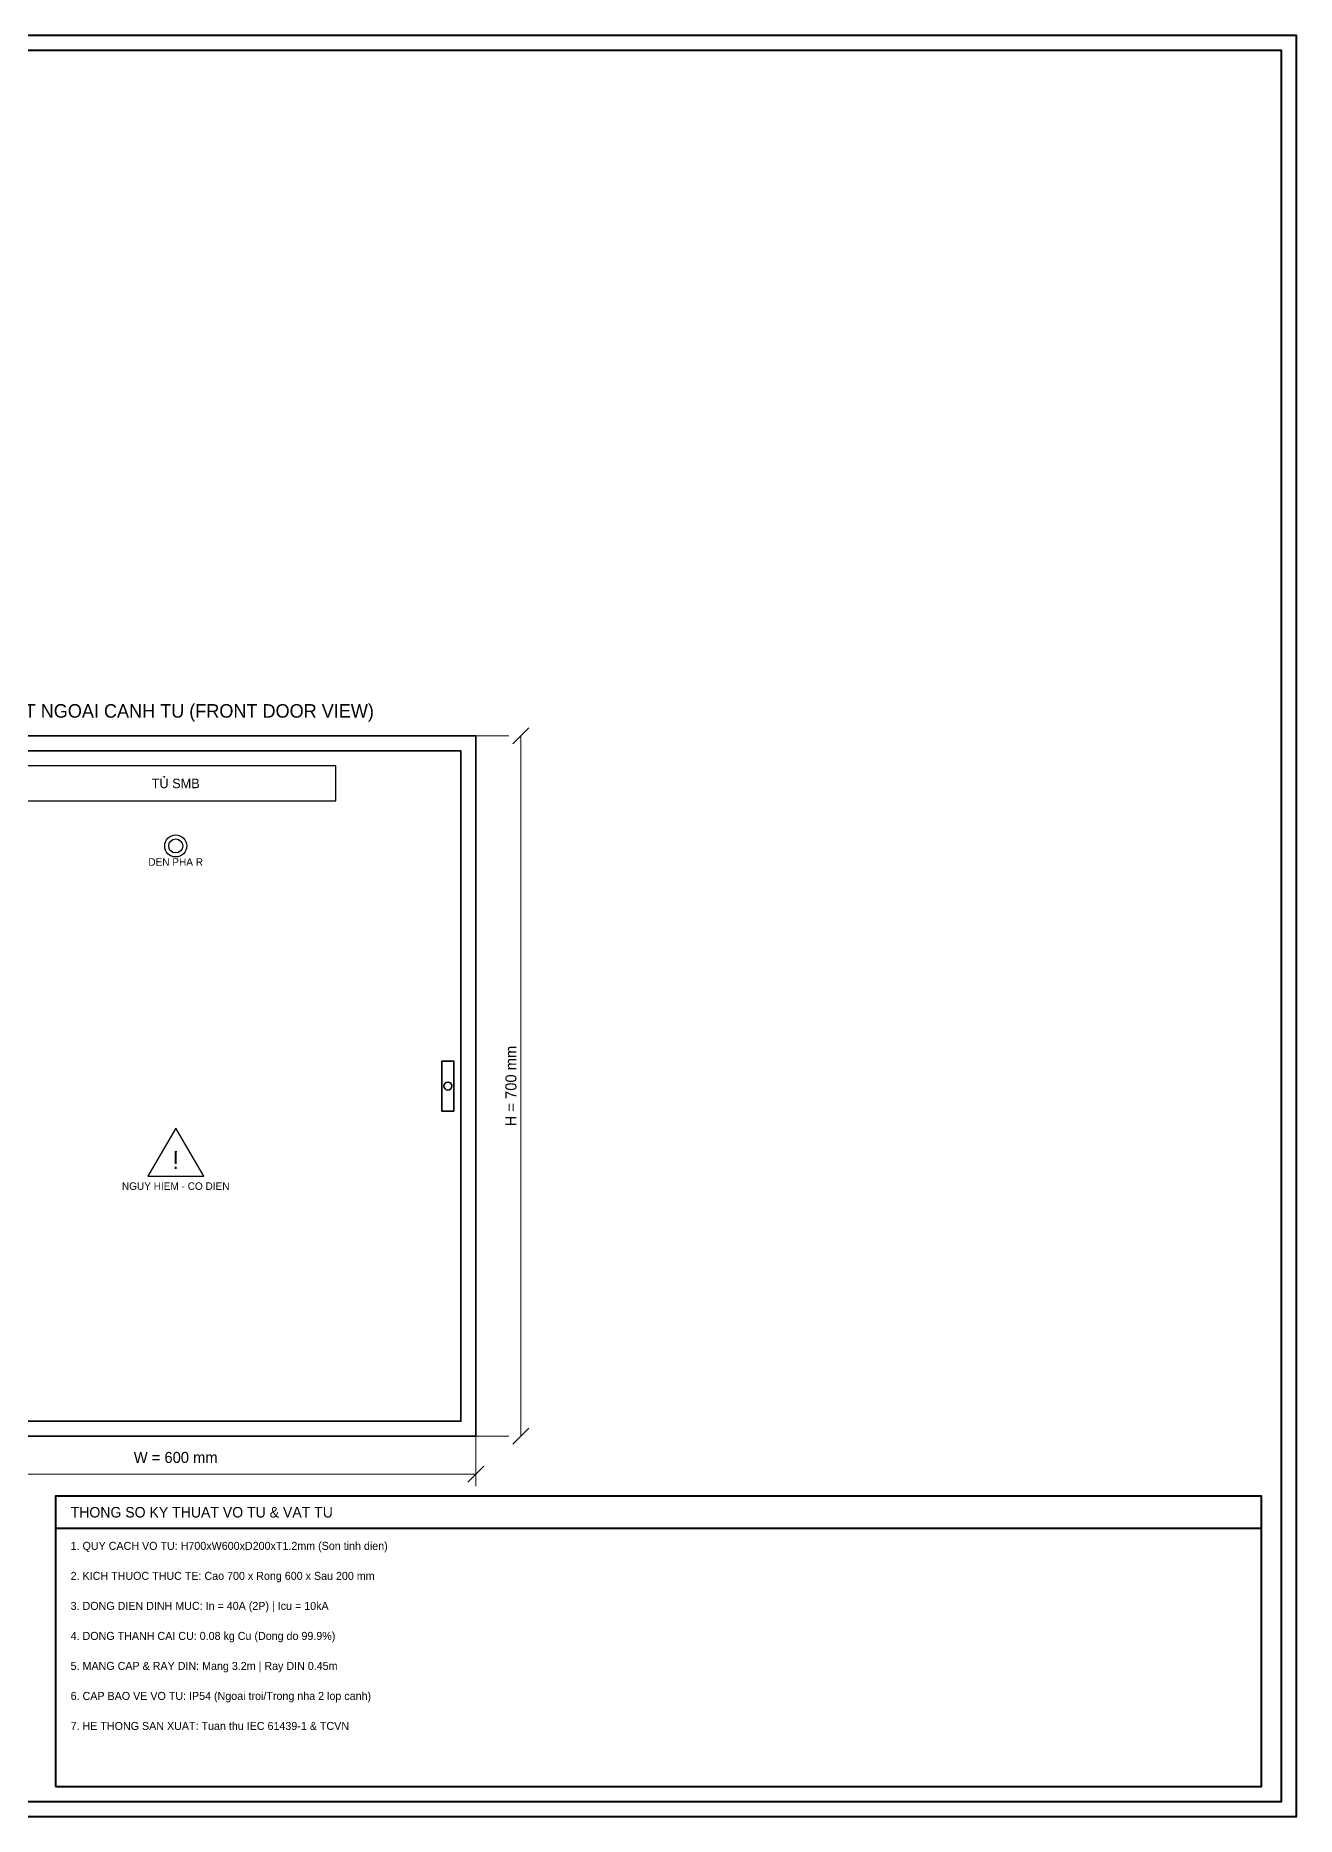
# Model space of a CAD drawing. Header units: metres. Extents: x 20 to 3200, y 20 to 1800.
# Drawn here: x 1940 to 3200, y 20 to 1800 of the extents above; entities that cross this region are included whole.
import ezdxf
from ezdxf.enums import TextEntityAlignment as Align

# ---------------------------------------------------------------- set-up
doc = ezdxf.new("R2010")
doc.units = ezdxf.units.M
for name, color, linetype, lineweight in [('0_BORDER', 5, 'Continuous', 40), ('0_DEVICES', 7, 'Continuous', 25), ('0_DIMENSIONS', 2, 'Continuous', 15), ('0_FRAME', 6, 'Continuous', 35), ('0_TEXT', 7, 'Continuous', 18), ('0_TEXT_TITLE', 3, 'Continuous', 30)]:
    doc.layers.add(name, color=color, linetype=linetype, lineweight=lineweight)

msp = doc.modelspace()

# ---------------------------------------------------------------- linework, layer by layer
at = {"layer": '0_BORDER'}
msp.add_line((1960, 308), (3165, 308), dxfattribs=at)
for points in [[(20, 20), (3200, 20), (3200, 1800), (20, 1800), (20, 20)], [(35, 35), (3185, 35), (3185, 1785), (35, 1785), (35, 35)], [(1960, 50), (3165, 50), (3165, 340), (1960, 340), (1960, 50)]]:
    msp.add_lwpolyline(points, close=True, dxfattribs=at)
at = {"layer": '0_DEVICES'}
msp.add_lwpolyline([(1920, 1035), (2240, 1035), (2240, 1070), (1920, 1070), (1920, 1035)], close=True, dxfattribs=at)
at = {"layer": '0_DEVICES', "color": 2}
msp.add_lwpolyline([(2052, 660), (2108, 660), (2080, 708)], close=True, dxfattribs=at)
at = {"layer": '0_DEVICES', "color": 1}
for radius in [11, 7]:
    msp.add_circle((2080, 990), radius, dxfattribs=at)
at = {"layer": '0_DIMENSIONS', "color": 2}
for p, q in [((2417, 1092), (2433, 1108)), ((2380, 1100), (2413, 1100)), ((2425, 400), (2425, 1100)), ((2380, 400), (2413, 400)), ((2380, 400), (2380, 350)), ((2417, 392), (2433, 408)), ((1780, 362), (2380, 362)), ((2372, 354), (2388, 370))]:
    msp.add_line(p, q, dxfattribs=at)
at = {"layer": '0_FRAME'}
for points in [[(1780, 400), (2380, 400), (2380, 1100), (1780, 1100), (1780, 400)], [(1795, 415), (2365, 415), (2365, 1085), (1795, 1085), (1795, 415)], [(2346, 725), (2358, 725), (2358, 775), (2346, 775), (2346, 725)]]:
    msp.add_lwpolyline(points, close=True, dxfattribs=at)
msp.add_circle((2352, 750), 4, dxfattribs=at)

# ---------------------------------------------------------------- texts
at = {"layer": '0_TEXT'}
msp.add_text('DEN PHA R', height=7.5, dxfattribs=at).set_placement((2080, 974), align=Align.MIDDLE_CENTER)
at = {"layer": '0_TEXT', "color": 2}
msp.add_text('NGUY HIEM - CO DIEN', height=7.5, dxfattribs=at).set_placement((2080, 650), align=Align.MIDDLE_CENTER)
at = {"layer": '0_TEXT_TITLE'}
for s, height, p in [('3. MAT NGOAI CANH TU (FRONT DOOR VIEW)', 13.5, (2080, 1125)), ('TỦ SMB', 9.5, (2080, 1052.5))]:
    msp.add_text(s, height=height, dxfattribs=at).set_placement(p, align=Align.MIDDLE_CENTER)
at = {"layer": '0_TEXT_TITLE', "color": 2}
msp.add_text('H = 700 mm', height=11, rotation=90, dxfattribs=at).set_placement((2415, 750), align=Align.MIDDLE_CENTER)
msp.add_text('!', height=18, dxfattribs=at).set_placement((2080, 676), align=Align.MIDDLE_CENTER)
msp.add_text('W = 600 mm', height=11, dxfattribs=at).set_placement((2080, 370), align=Align.BOTTOM_CENTER)
at = {"layer": '0_TEXT_TITLE'}
msp.add_text('THONG SO KY THUAT VO TU & VAT TU', height=10.5, dxfattribs=at).set_placement((1975, 324), align=Align.MIDDLE_LEFT)
for s, p in [('1. QUY CACH VO TU: H700xW600xD200xT1.2mm (Son tinh dien)', (1975, 284)), ('2. KICH THUOC THUC TE: Cao 700 x Rong 600 x Sau 200 mm', (1975, 254)), ('3. DONG DIEN DINH MUC: In = 40A (2P) | Icu = 10kA', (1975, 224)), ('4. DONG THANH CAI CU: 0.08 kg Cu (Dong do 99.9%)', (1975, 194)), ('5. MANG CAP & RAY DIN: Mang 3.2m | Ray DIN 0.45m', (1975, 164)), ('6. CAP BAO VE VO TU: IP54 (Ngoai troi/Trong nha 2 lop canh)', (1975, 134)), ('7. HE THONG SAN XUAT: Tuan thu IEC 61439-1 & TCVN', (1975, 104))]:
    msp.add_text(s, height=8, dxfattribs=at).set_placement(p, align=Align.BOTTOM_LEFT)

doc.saveas('drawing.dxf')
